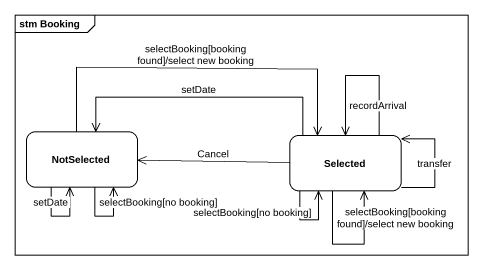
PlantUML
@startuml
mainframe stm Booking
hide empty description
state NotSelected
state Selected
NotSelected --> NotSelected : setDate
NotSelected --> NotSelected : selectBooking[no booking]
NotSelected -right-> Selected : selectBooking[booking found]/select new booking
Selected -left-> NotSelected : Cancel
Selected -left-> NotSelected : setDate
Selected --> Selected : selectBooking[no booking]
Selected --> Selected : selectBooking[booking found]/select new booking
Selected --> Selected : transfer
Selected --> Selected : recordArrival
@enduml
